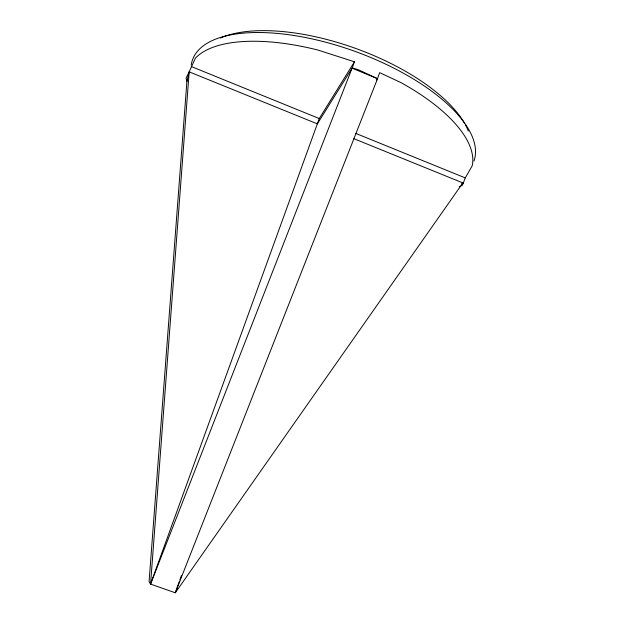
<?xml version="1.0" encoding="UTF-8"?>
<svg xmlns="http://www.w3.org/2000/svg" width="624" height="624" viewBox="0 0 624 624"><rect width="100%" height="100%" fill="white"/><g stroke="black" fill="none" stroke-linecap="round" stroke-linejoin="round"><path stroke-width="0.94" d="M186.904 81.424L186.061 78.164L189.181 71.846L317.335 123.856L352.295 67.837L354.463 61.792L317.905 50.045A149.791 61.846 19.8 0 0 195.421 58.126L189.181 71.846L186.904 81.424L149.066 581.693L150.563 584.087L175.289 592.8L462.86 182.918L461.471 184.057M179.221 581.786L175.289 592.8L377.52 78.679L352.084 68.172L150.563 584.087L189.181 71.846M459.287 186.958L462.478 185.102L465.293 177.91L472.274 165.625A149.791 61.846 19.8 0 0 400.733 82.485L379.649 72.641L377.52 78.679L376.397 80.27M179.876 579.946L181.514 575.359M150.563 584.087L319.262 118.552L354.463 61.792M186.521 81.276L187.208 79.537M352.295 67.837L358.582 69.865L377.52 78.679M353.894 138.692L463.562 183.199M191.279 66.534L319.262 118.552M355.742 133.388L465.293 177.91M191.209 65.107A149.534 62.962 19.8 0 1 348.371 49.054A149.534 62.962 19.8 0 1 473.936 161.047M220.373 38.033A143.27 61.051 19.8 0 1 352.24 47.213A143.27 61.051 19.8 0 1 464.381 123.006M465.317 124.652A143.27 61.051 19.8 0 1 468.343 131.063"/></g></svg>
